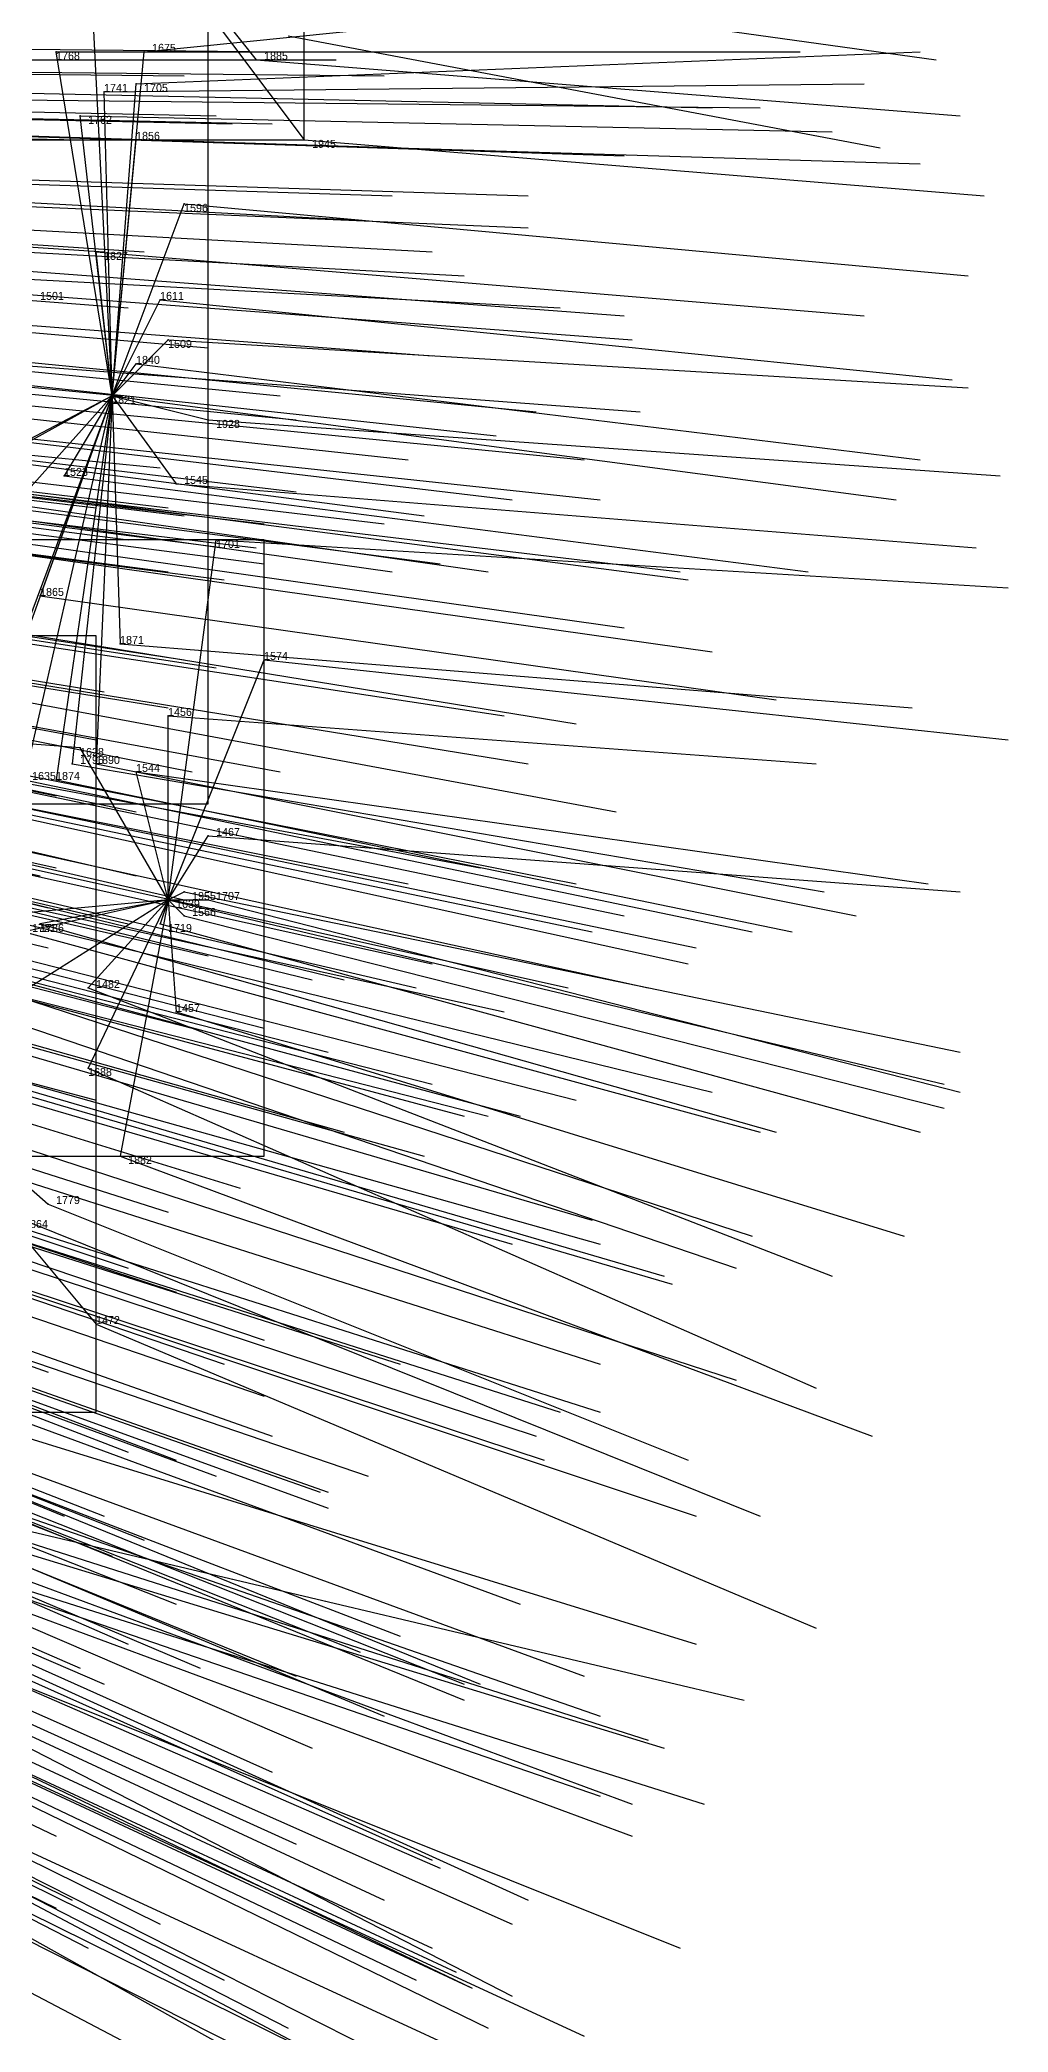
# Model space of a CAD drawing. Extents: x -0.5 to 0.59, y -0.5 to 0.59.
# Drawn here: x 0.466 to 0.587, y -0.2495 to -0.0005 of the extents above; entities that cross this region are included whole.
import ezdxf

# ---------------------------------------------------------------- set-up
doc = ezdxf.new("R2010")
doc.units = 0
for name, color, linetype in [('Clients', 3, 'CONTINUOUS'), ('Facilities', 3, 'CONTINUOUS'), ('Facilities_lines', 3, 'CONTINUOUS'), ('Min_max_boxes', 1, 'CONTINUOUS'), ('Normals', 1, 'CONTINUOUS'), ('Source_points', 5, 'CONTINUOUS'), ('Text', 3, 'CONTINUOUS')]:
    doc.layers.add(name, color=color, linetype=linetype)

msp = doc.modelspace()

# ---------------------------------------------------------------- linework, layer by layer
at = {"layer": 'Clients', "color": 5}
for p in [(0.468, -0.002, -1.169), (0.479, -0.002, -1.199), (0.493, -0.003, -1.234), (0.474, -0.007, -1.184), (0.478, -0.006, -1.196), (0.471, -0.01, -1.179), (0.478, -0.013, -1.195), (0.499, -0.013, -1.249), (0.484, -0.021, -1.211), (0.473, -0.027, -1.186), (0.481, -0.033, -1.205), (0.482, -0.038, -1.209), (0.478, -0.041, -1.198), (0.487, -0.048, -1.224), (0.469, -0.055, -1.18), (0.483, -0.056, -1.217), (0.488, -0.063, -1.23), (0.466, -0.07, -1.177), (0.476, -0.076, -1.205), (0.494, -0.078, -1.25), (0.482, -0.085, -1.25), (0.471, -0.089, -1.25), (0.47, -0.091, -1.197), (0.473, -0.091, -1.204), (0.478, -0.092, -1.216), (0.468, -0.093, -1.192), (0.487, -0.1, -1.244), (0.484, -0.107, -1.24), (0.487, -0.108, -1.248), (0.466, -0.111, -1.197), (0.481, -0.111, -1.235), (0.484, -0.11, -1.242), (0.472, -0.119, -1.218), (0.483, -0.122, -1.25), (0.472, -0.129, -1.223), (0.476, -0.14, -1.241), (0.467, -0.146, -1.25), (0.473, -0.161, -1.249)]:
    msp.add_point(p, dxfattribs=at)
at = {"layer": 'Facilities', "color": 3}
for p in [(0.475, -0.045, -1.192), (0.482, -0.108, -1.236)]:
    msp.add_point(p, dxfattribs=at)
at = {"layer": 'Facilities_lines', "color": 3}
for p, q in [((0.466, 0.031, -1.25), (0.493, -0.003, -1.234)), ((0.466, 0.031, -1.25), (0.499, -0.013, -1.249)), ((0.475, -0.045, -1.192), (0.472, 0.015, -1.181)), ((0.475, -0.045, -1.192), (0.468, -0.002, -1.169)), ((0.475, -0.045, -1.192), (0.479, -0.002, -1.199)), ((0.475, -0.045, -1.192), (0.474, -0.007, -1.184)), ((0.475, -0.045, -1.192), (0.478, -0.006, -1.196)), ((0.475, -0.045, -1.192), (0.471, -0.01, -1.179)), ((0.475, -0.045, -1.192), (0.478, -0.013, -1.195)), ((0.475, -0.045, -1.192), (0.484, -0.021, -1.211)), ((0.475, -0.045, -1.192), (0.473, -0.027, -1.186)), ((0.475, -0.045, -1.192), (0.481, -0.033, -1.205)), ((0.475, -0.045, -1.192), (0.482, -0.038, -1.209)), ((0.475, -0.045, -1.192), (0.478, -0.041, -1.198)), ((0.475, -0.045, -1.192), (0.454, -0.056, -1.143)), ((0.475, -0.045, -1.192), (0.455, -0.056, -1.146)), ((0.475, -0.045, -1.192), (0.456, -0.096, -1.166)), ((0.475, -0.045, -1.192), (0.457, -0.095, -1.167)), ((0.475, -0.045, -1.192), (0.458, -0.064, -1.155)), ((0.475, -0.045, -1.192), (0.464, -0.093, -1.183)), ((0.475, -0.045, -1.192), (0.466, -0.07, -1.177)), ((0.475, -0.045, -1.192), (0.468, -0.093, -1.192)), ((0.475, -0.045, -1.192), (0.469, -0.055, -1.18)), ((0.475, -0.045, -1.192), (0.47, -0.091, -1.197)), ((0.475, -0.045, -1.192), (0.473, -0.091, -1.204)), ((0.475, -0.045, -1.192), (0.483, -0.056, -1.217)), ((0.475, -0.045, -1.192), (0.476, -0.076, -1.205)), ((0.475, -0.045, -1.192), (0.487, -0.048, -1.224)), ((0.482, -0.108, -1.236), (0.488, -0.063, -1.23)), ((0.482, -0.108, -1.236), (0.494, -0.078, -1.25)), ((0.482, -0.108, -1.236), (0.482, -0.085, -1.25)), ((0.482, -0.108, -1.236), (0.471, -0.089, -1.25)), ((0.482, -0.108, -1.236), (0.478, -0.092, -1.216)), ((0.482, -0.108, -1.236), (0.487, -0.1, -1.244)), ((0.482, -0.108, -1.236), (0.484, -0.107, -1.24)), ((0.482, -0.108, -1.236), (0.46, -0.11, -1.181)), ((0.482, -0.108, -1.236), (0.463, -0.12, -1.196)), ((0.482, -0.108, -1.236), (0.464, -0.112, -1.193)), ((0.482, -0.108, -1.236), (0.466, -0.111, -1.197)), ((0.482, -0.108, -1.236), (0.472, -0.119, -1.218)), ((0.482, -0.108, -1.236), (0.472, -0.129, -1.223)), ((0.482, -0.108, -1.236), (0.476, -0.14, -1.241)), ((0.482, -0.108, -1.236), (0.481, -0.111, -1.235)), ((0.482, -0.108, -1.236), (0.483, -0.122, -1.25)), ((0.482, -0.108, -1.236), (0.484, -0.11, -1.242)), ((0.482, -0.108, -1.236), (0.487, -0.108, -1.248)), ((0.442, -0.124, -1.25), (0.473, -0.161, -1.249)), ((0.442, -0.124, -1.25), (0.467, -0.146, -1.25))]:
    msp.add_line(p, q, dxfattribs=at)
at = {"layer": 'Min_max_boxes', "color": 1}
for p, q in [((0.499, -0.013, -1.25), (0.499, 0.088, -1.25)), ((0.499, -0.013, -1.209), (0.499, 0.088, -1.209)), ((0.487, -0.096, -1.224), (0.487, 0.015, -1.224)), ((0.487, -0.096, -1.143), (0.487, 0.015, -1.143)), ((0.358, -0.013, -1.25), (0.499, -0.013, -1.25)), ((0.358, -0.013, -1.209), (0.499, -0.013, -1.209)), ((0.499, -0.013, -1.25), (0.499, -0.013, -1.209)), ((0.494, -0.063, -1.25), (0.46, -0.063, -1.25)), ((0.494, -0.063, -1.181), (0.46, -0.063, -1.181)), ((0.494, -0.14, -1.25), (0.494, -0.063, -1.25)), ((0.494, -0.14, -1.181), (0.494, -0.063, -1.181)), ((0.494, -0.063, -1.25), (0.494, -0.063, -1.181)), ((0.473, -0.075, -1.25), (0.363, -0.075, -1.25)), ((0.473, -0.075, -1.156), (0.363, -0.075, -1.156)), ((0.473, -0.172, -1.25), (0.473, -0.075, -1.25)), ((0.473, -0.172, -1.156), (0.473, -0.075, -1.156)), ((0.473, -0.075, -1.25), (0.473, -0.075, -1.156)), ((0.454, -0.096, -1.224), (0.487, -0.096, -1.224)), ((0.454, -0.096, -1.143), (0.487, -0.096, -1.143)), ((0.487, -0.096, -1.224), (0.487, -0.096, -1.143)), ((0.46, -0.14, -1.25), (0.494, -0.14, -1.25)), ((0.46, -0.14, -1.181), (0.494, -0.14, -1.181)), ((0.494, -0.14, -1.25), (0.494, -0.14, -1.181)), ((0.363, -0.172, -1.25), (0.473, -0.172, -1.25)), ((0.363, -0.172, -1.156), (0.473, -0.172, -1.156)), ((0.473, -0.172, -1.25), (0.473, -0.172, -1.156))]:
    msp.add_line(p, q, dxfattribs=at)
at = {"layer": 'Normals', "color": 1}
for p, q in [((0.479, -0.002, -1.199), (0.578, 0.008, -1.188)), ((0.499, 0.008, -1.25), (0.578, -0.003, -1.31)), ((0.497, 0, -1.25), (0.571, -0.014, -1.316)), ((0.404, -0.001, -1.009), (0.496, -0.002, -0.972)), ((0.468, -0.002, -1.169), (0.561, -0.002, -1.132)), ((0.478, -0.006, -1.196), (0.576, -0.002, -1.177)), ((0.392, -0.004, -0.979), (0.484, -0.005, -0.942)), ((0.41, -0.003, -1.025), (0.503, -0.003, -0.988)), ((0.416, -0.004, -1.041), (0.509, -0.005, -1.004)), ((0.493, -0.003, -1.234), (0.581, -0.01, -1.281)), ((0.457, -0.007, -1.142), (0.55, -0.009, -1.105)), ((0.474, -0.007, -1.184), (0.569, -0.006, -1.156)), ((0.396, -0.008, -0.989), (0.488, -0.01, -0.952)), ((0.398, -0.009, -0.994), (0.49, -0.011, -0.957)), ((0.402, -0.009, -1.006), (0.495, -0.011, -0.968)), ((0.463, -0.008, -1.157), (0.556, -0.009, -1.12)), ((0.378, -0.011, -0.945), (0.471, -0.013, -0.908)), ((0.418, -0.011, -1.045), (0.511, -0.014, -1.008)), ((0.446, -0.012, -1.115), (0.539, -0.015, -1.078)), ((0.471, -0.01, -1.179), (0.565, -0.012, -1.145)), ((0.478, -0.013, -1.195), (0.576, -0.016, -1.175)), ((0.499, -0.013, -1.249), (0.584, -0.02, -1.302)), ((0.417, -0.017, -1.043), (0.51, -0.02, -1.006)), ((0.434, -0.017, -1.086), (0.527, -0.02, -1.049)), ((0.412, -0.018, -1.031), (0.505, -0.023, -0.993)), ((0.382, -0.021, -0.955), (0.474, -0.027, -0.918)), ((0.387, -0.021, -0.97), (0.479, -0.027, -0.931)), ((0.423, -0.022, -1.058), (0.515, -0.027, -1.021)), ((0.434, -0.02, -1.086), (0.527, -0.024, -1.049)), ((0.484, -0.021, -1.211), (0.582, -0.03, -1.23)), ((0.385, -0.027, -0.964), (0.477, -0.034, -0.926)), ((0.427, -0.025, -1.068), (0.519, -0.03, -1.031)), ((0.473, -0.027, -1.186), (0.569, -0.035, -1.156)), ((0.438, -0.029, -1.098), (0.531, -0.034, -1.062)), ((0.446, -0.028, -1.117), (0.539, -0.035, -1.081)), ((0.395, -0.031, -0.991), (0.487, -0.039, -0.953)), ((0.447, -0.031, -1.119), (0.54, -0.038, -1.083)), ((0.423, -0.033, -1.06), (0.515, -0.04, -1.023)), ((0.481, -0.033, -1.205), (0.58, -0.043, -1.199)), ((0.384, -0.036, -0.964), (0.476, -0.045, -0.926)), ((0.404, -0.036, -1.015), (0.496, -0.045, -0.977)), ((0.406, -0.039, -1.018), (0.498, -0.048, -0.981)), ((0.436, -0.038, -1.093), (0.528, -0.047, -1.057)), ((0.482, -0.038, -1.209), (0.582, -0.044, -1.204)), ((0.431, -0.04, -1.082), (0.523, -0.05, -1.045)), ((0.448, -0.04, -1.124), (0.541, -0.047, -1.087)), ((0.478, -0.041, -1.198), (0.576, -0.053, -1.187)), ((0.42, -0.043, -1.055), (0.512, -0.053, -1.018)), ((0.442, -0.044, -1.109), (0.534, -0.053, -1.073)), ((0.389, -0.045, -0.979), (0.481, -0.054, -0.941)), ((0.405, -0.046, -1.02), (0.498, -0.057, -0.983)), ((0.433, -0.047, -1.089), (0.525, -0.058, -1.052)), ((0.475, -0.045, -1.192), (0.573, -0.058, -1.181)), ((0.381, -0.048, -0.959), (0.473, -0.059, -0.921)), ((0.39, -0.048, -0.982), (0.482, -0.059, -0.945)), ((0.392, -0.049, -0.988), (0.484, -0.06, -0.951)), ((0.422, -0.048, -1.063), (0.514, -0.06, -1.025)), ((0.443, -0.048, -1.115), (0.536, -0.058, -1.079)), ((0.487, -0.048, -1.224), (0.586, -0.055, -1.241)), ((0.385, -0.051, -0.972), (0.477, -0.063, -0.934)), ((0.397, -0.052, -1.002), (0.489, -0.064, -0.964)), ((0.401, -0.05, -1.011), (0.494, -0.061, -0.974)), ((0.417, -0.05, -1.05), (0.509, -0.061, -1.013)), ((0.401, -0.053, -1.011), (0.493, -0.064, -0.975)), ((0.402, -0.054, -1.013), (0.494, -0.066, -0.977)), ((0.418, -0.054, -1.053), (0.51, -0.067, -1.016)), ((0.424, -0.054, -1.069), (0.516, -0.066, -1.032)), ((0.431, -0.054, -1.085), (0.522, -0.067, -1.047)), ((0.39, -0.055, -0.985), (0.482, -0.067, -0.948)), ((0.397, -0.056, -1.003), (0.489, -0.068, -0.966)), ((0.454, -0.056, -1.143), (0.546, -0.067, -1.106)), ((0.455, -0.056, -1.146), (0.547, -0.068, -1.109)), ((0.469, -0.055, -1.18), (0.562, -0.067, -1.147)), ((0.483, -0.056, -1.217), (0.583, -0.064, -1.212)), ((0.447, -0.061, -1.127), (0.539, -0.074, -1.09)), ((0.392, -0.064, -0.994), (0.484, -0.078, -0.957)), ((0.458, -0.064, -1.155), (0.55, -0.077, -1.118)), ((0.488, -0.063, -1.23), (0.587, -0.069, -1.24)), ((0.383, -0.067, -0.971), (0.474, -0.082, -0.933)), ((0.396, -0.065, -1.004), (0.488, -0.079, -0.967)), ((0.39, -0.069, -0.991), (0.482, -0.084, -0.953)), ((0.382, -0.071, -0.971), (0.473, -0.088, -0.933)), ((0.432, -0.071, -1.095), (0.524, -0.085, -1.058)), ((0.441, -0.071, -1.117), (0.533, -0.086, -1.08)), ((0.466, -0.07, -1.177), (0.558, -0.083, -1.14)), ((0.394, -0.074, -1.001), (0.485, -0.092, -0.964)), ((0.377, -0.076, -0.962), (0.468, -0.095, -0.924)), ((0.404, -0.075, -1.028), (0.496, -0.092, -0.992)), ((0.435, -0.076, -1.104), (0.527, -0.091, -1.067)), ((0.476, -0.076, -1.205), (0.575, -0.084, -1.191)), ((0.388, -0.078, -0.989), (0.478, -0.097, -0.951)), ((0.494, -0.078, -1.25), (0.587, -0.088, -1.286)), ((0.447, -0.08, -1.136), (0.538, -0.097, -1.098)), ((0.378, -0.084, -0.968), (0.468, -0.104, -0.93)), ((0.388, -0.084, -0.992), (0.478, -0.105, -0.955)), ((0.375, -0.085, -0.961), (0.466, -0.105, -0.924)), ((0.377, -0.087, -0.967), (0.467, -0.109, -0.93)), ((0.393, -0.087, -1.008), (0.484, -0.108, -0.971)), ((0.471, -0.089, -1.25), (0.419, -0.085, -1.165)), ((0.43, -0.087, -1.097), (0.521, -0.104, -1.059)), ((0.482, -0.085, -1.25), (0.563, -0.091, -1.308)), ((0.422, -0.088, -1.077), (0.512, -0.106, -1.039)), ((0.442, -0.088, -1.128), (0.533, -0.106, -1.09)), ((0.376, -0.092, -0.969), (0.467, -0.114, -0.932)), ((0.387, -0.09, -0.992), (0.477, -0.111, -0.956)), ((0.448, -0.091, -1.144), (0.539, -0.11, -1.107)), ((0.47, -0.091, -1.197), (0.564, -0.107, -1.166)), ((0.473, -0.091, -1.204), (0.568, -0.11, -1.179)), ((0.478, -0.092, -1.216), (0.577, -0.106, -1.216)), ((0.396, -0.094, -1.018), (0.487, -0.115, -0.981)), ((0.444, -0.093, -1.134), (0.535, -0.112, -1.097)), ((0.464, -0.093, -1.183), (0.555, -0.112, -1.146)), ((0.468, -0.093, -1.192), (0.56, -0.112, -1.159)), ((0.41, -0.096, -1.054), (0.5, -0.118, -1.016)), ((0.414, -0.096, -1.063), (0.504, -0.118, -1.026)), ((0.425, -0.096, -1.089), (0.515, -0.116, -1.051)), ((0.456, -0.096, -1.166), (0.547, -0.116, -1.129)), ((0.457, -0.095, -1.167), (0.548, -0.114, -1.13)), ((0.423, -0.098, -1.086), (0.513, -0.119, -1.048)), ((0.442, -0.099, -1.131), (0.532, -0.119, -1.094)), ((0.451, -0.099, -1.155), (0.542, -0.119, -1.117)), ((0.395, -0.101, -1.019), (0.485, -0.124, -0.982)), ((0.404, -0.101, -1.042), (0.494, -0.124, -1.005)), ((0.433, -0.102, -1.113), (0.524, -0.122, -1.075)), ((0.487, -0.1, -1.244), (0.581, -0.107, -1.279)), ((0.412, -0.104, -1.063), (0.502, -0.127, -1.025)), ((0.484, -0.107, -1.24), (0.581, -0.127, -1.255)), ((0.383, -0.109, -0.996), (0.473, -0.133, -0.959)), ((0.425, -0.108, -1.096), (0.515, -0.131, -1.059)), ((0.482, -0.108, -1.236), (0.579, -0.131, -1.249)), ((0.487, -0.108, -1.248), (0.581, -0.132, -1.271)), ((0.415, -0.112, -1.074), (0.504, -0.137, -1.036)), ((0.429, -0.111, -1.109), (0.519, -0.135, -1.072)), ((0.432, -0.112, -1.116), (0.522, -0.135, -1.079)), ((0.437, -0.111, -1.126), (0.526, -0.135, -1.089)), ((0.443, -0.11, -1.142), (0.533, -0.133, -1.104)), ((0.46, -0.11, -1.181), (0.55, -0.132, -1.144)), ((0.464, -0.112, -1.193), (0.556, -0.137, -1.164)), ((0.466, -0.111, -1.197), (0.558, -0.137, -1.168)), ((0.481, -0.111, -1.235), (0.576, -0.137, -1.256)), ((0.484, -0.11, -1.242), (0.579, -0.134, -1.265)), ((0.403, -0.117, -1.048), (0.491, -0.144, -1.011)), ((0.424, -0.115, -1.099), (0.514, -0.14, -1.062)), ((0.394, -0.119, -1.029), (0.482, -0.147, -0.991)), ((0.472, -0.119, -1.218), (0.565, -0.155, -1.207)), ((0.446, -0.122, -1.156), (0.535, -0.148, -1.119)), ((0.463, -0.12, -1.196), (0.555, -0.15, -1.17)), ((0.483, -0.122, -1.25), (0.574, -0.15, -1.28)), ((0.462, -0.123, -1.194), (0.553, -0.154, -1.167)), ((0.389, -0.125, -1.021), (0.477, -0.154, -0.983)), ((0.436, -0.125, -1.134), (0.525, -0.151, -1.097)), ((0.447, -0.126, -1.161), (0.536, -0.151, -1.123)), ((0.395, -0.128, -1.037), (0.483, -0.157, -1)), ((0.455, -0.129, -1.182), (0.544, -0.155, -1.145)), ((0.472, -0.129, -1.223), (0.563, -0.169, -1.215)), ((0.456, -0.13, -1.185), (0.545, -0.156, -1.148)), ((0.405, -0.133, -1.067), (0.494, -0.163, -1.03)), ((0.379, -0.136, -1.007), (0.467, -0.167, -0.969)), ((0.401, -0.136, -1.058), (0.489, -0.166, -1.021)), ((0.423, -0.138, -1.111), (0.511, -0.166, -1.074)), ((0.448, -0.138, -1.171), (0.536, -0.166, -1.134)), ((0.461, -0.138, -1.203), (0.553, -0.168, -1.178)), ((0.406, -0.14, -1.073), (0.494, -0.17, -1.037)), ((0.476, -0.14, -1.241), (0.57, -0.175, -1.236)), ((0.391, -0.144, -1.041), (0.477, -0.177, -1.004)), ((0.407, -0.144, -1.081), (0.495, -0.175, -1.044)), ((0.443, -0.144, -1.163), (0.531, -0.172, -1.126)), ((0.448, -0.144, -1.176), (0.536, -0.172, -1.14)), ((0.396, -0.145, -1.053), (0.483, -0.178, -1.016)), ((0.44, -0.146, -1.159), (0.528, -0.175, -1.122)), ((0.467, -0.146, -1.25), (0.547, -0.178, -1.3)), ((0.401, -0.148, -1.068), (0.488, -0.18, -1.032)), ((0.441, -0.149, -1.164), (0.529, -0.178, -1.127)), ((0.464, -0.148, -1.217), (0.556, -0.185, -1.209)), ((0.383, -0.15, -1.028), (0.469, -0.185, -0.991)), ((0.387, -0.151, -1.039), (0.474, -0.185, -1.001)), ((0.413, -0.151, -1.099), (0.501, -0.182, -1.063)), ((0.414, -0.151, -1.101), (0.502, -0.182, -1.065)), ((0.419, -0.15, -1.113), (0.507, -0.18, -1.076)), ((0.393, -0.154, -1.054), (0.479, -0.188, -1.017)), ((0.414, -0.152, -1.104), (0.502, -0.184, -1.067)), ((0.455, -0.154, -1.202), (0.548, -0.185, -1.181)), ((0.388, -0.156, -1.046), (0.475, -0.19, -1.009)), ((0.473, -0.161, -1.249), (0.563, -0.199, -1.272)), ((0.392, -0.164, -1.061), (0.477, -0.201, -1.024)), ((0.397, -0.162, -1.071), (0.483, -0.196, -1.034)), ((0.439, -0.164, -1.171), (0.526, -0.196, -1.134)), ((0.386, -0.167, -1.052), (0.471, -0.204, -1.015)), ((0.388, -0.169, -1.059), (0.474, -0.206, -1.022)), ((0.401, -0.168, -1.086), (0.486, -0.204, -1.049)), ((0.42, -0.168, -1.13), (0.506, -0.202, -1.092)), ((0.425, -0.167, -1.141), (0.511, -0.2, -1.104)), ((0.412, -0.17, -1.114), (0.498, -0.205, -1.077)), ((0.435, -0.171, -1.168), (0.521, -0.206, -1.13)), ((0.423, -0.174, -1.144), (0.509, -0.21, -1.106)), ((0.433, -0.172, -1.164), (0.519, -0.206, -1.126)), ((0.433, -0.173, -1.166), (0.519, -0.208, -1.129)), ((0.444, -0.172, -1.191), (0.534, -0.205, -1.162)), ((0.454, -0.172, -1.212), (0.548, -0.201, -1.199)), ((0.41, -0.179, -1.12), (0.495, -0.217, -1.083)), ((0.414, -0.177, -1.127), (0.5, -0.214, -1.089)), ((0.444, -0.178, -1.197), (0.536, -0.21, -1.171)), ((0.448, -0.183, -1.211), (0.542, -0.213, -1.193)), ((0.384, -0.185, -1.065), (0.468, -0.225, -1.028)), ((0.449, -0.185, -1.215), (0.544, -0.214, -1.198)), ((0.461, -0.186, -1.244), (0.554, -0.208, -1.274)), ((0.414, -0.188, -1.137), (0.498, -0.226, -1.099)), ((0.443, -0.188, -1.203), (0.536, -0.22, -1.184)), ((0.448, -0.187, -1.214), (0.54, -0.221, -1.193)), ((0.43, -0.19, -1.175), (0.515, -0.228, -1.138)), ((0.448, -0.191, -1.217), (0.54, -0.225, -1.197)), ((0.454, -0.191, -1.231), (0.549, -0.221, -1.238)), ((0.384, -0.193, -1.075), (0.468, -0.234, -1.038)), ((0.387, -0.192, -1.08), (0.47, -0.233, -1.043)), ((0.425, -0.194, -1.167), (0.509, -0.233, -1.13)), ((0.431, -0.192, -1.18), (0.516, -0.229, -1.142)), ((0.439, -0.193, -1.199), (0.527, -0.233, -1.171)), ((0.398, -0.195, -1.109), (0.481, -0.236, -1.071)), ((0.39, -0.197, -1.091), (0.472, -0.239, -1.054)), ((0.437, -0.197, -1.199), (0.525, -0.236, -1.17)), ((0.431, -0.2, -1.187), (0.515, -0.239, -1.149)), ((0.406, -0.202, -1.133), (0.489, -0.243, -1.095)), ((0.429, -0.203, -1.186), (0.513, -0.243, -1.149)), ((0.432, -0.202, -1.194), (0.518, -0.242, -1.161)), ((0.434, -0.204, -1.199), (0.52, -0.244, -1.167)), ((0.456, -0.203, -1.247), (0.546, -0.239, -1.271)), ((0.415, -0.207, -1.159), (0.497, -0.249, -1.121)), ((0.443, -0.208, -1.224), (0.534, -0.25, -1.218)), ((0.445, -0.208, -1.25), (0.52, -0.244, -1.305)), ((0.451, -0.207, -1.25), (0.525, -0.245, -1.305)), ((0.446, -0.212, -1.25), (0.522, -0.249, -1.304)), ((0.421, -0.216, -1.184), (0.504, -0.258, -1.146)), ((0.421, -0.216, -1.184), (0.504, -0.258, -1.146)), ((0.425, -0.215, -1.191), (0.508, -0.256, -1.153)), ((0.441, -0.216, -1.228), (0.532, -0.258, -1.224)), ((0.434, -0.217, -1.213), (0.521, -0.263, -1.196)), ((0.441, -0.218, -1.23), (0.53, -0.263, -1.232)), ((0.418, -0.22, -1.181), (0.5, -0.263, -1.143)), ((0.442, -0.225, -1.238), (0.528, -0.273, -1.249))]:
    msp.add_line(p, q, dxfattribs=at)
at = {"layer": 'Source_points', "color": 5}
for p in [(0.468, -0.002, -1.169), (0.479, -0.002, -1.199), (0.493, -0.003, -1.234), (0.474, -0.007, -1.184), (0.478, -0.006, -1.196), (0.471, -0.01, -1.179), (0.478, -0.013, -1.195), (0.499, -0.013, -1.249), (0.484, -0.021, -1.211), (0.473, -0.027, -1.186), (0.481, -0.033, -1.205), (0.482, -0.038, -1.209), (0.478, -0.041, -1.198), (0.475, -0.045, -1.192), (0.487, -0.048, -1.224), (0.469, -0.055, -1.18), (0.483, -0.056, -1.217), (0.488, -0.063, -1.23), (0.466, -0.07, -1.177), (0.476, -0.076, -1.205), (0.494, -0.078, -1.25), (0.482, -0.085, -1.25), (0.471, -0.089, -1.25), (0.47, -0.091, -1.197), (0.473, -0.091, -1.204), (0.478, -0.092, -1.216), (0.468, -0.093, -1.192), (0.487, -0.1, -1.244), (0.484, -0.107, -1.24), (0.482, -0.108, -1.236), (0.487, -0.108, -1.248), (0.466, -0.111, -1.197), (0.481, -0.111, -1.235), (0.484, -0.11, -1.242), (0.472, -0.119, -1.218), (0.483, -0.122, -1.25), (0.472, -0.129, -1.223), (0.476, -0.14, -1.241), (0.467, -0.146, -1.25), (0.473, -0.161, -1.249)]:
    msp.add_point(p, dxfattribs=at)

# ---------------------------------------------------------------- texts
at = {"layer": 'Text', "color": 3}
for s, p in [('1768', (0.468, -0.003, -1.169)), ('1675', (0.48, -0.002, -1.199)), ('1885', (0.494, -0.003, -1.234)), ('1741', (0.474, -0.007, -1.184)), ('1705', (0.479, -0.007, -1.196)), ('1762', (0.472, -0.011, -1.179)), ('1856', (0.478, -0.013, -1.195)), ('1945', (0.5, -0.014, -1.249)), ('1596', (0.484, -0.022, -1.211)), ('1827', (0.474, -0.028, -1.186)), ('1501', (0.466, -0.033, -1.25)), ('1611', (0.481, -0.033, -1.205)), ('1509', (0.482, -0.039, -1.209)), ('1840', (0.478, -0.041, -1.198)), ('1821', (0.475, -0.046, -1.192)), ('1928', (0.488, -0.049, -1.224)), ('1523', (0.469, -0.055, -1.18)), ('1545', (0.484, -0.056, -1.217)), ('1701', (0.488, -0.064, -1.23)), ('1865', (0.466, -0.07, -1.177)), ('1871', (0.476, -0.076, -1.205)), ('1574', (0.494, -0.078, -1.25)), ('1456', (0.482, -0.085, -1.25)), ('1628', (0.471, -0.09, -1.25)), ('1635', (0.465, -0.093, -1.183)), ('1874', (0.468, -0.093, -1.192)), ('1796', (0.471, -0.091, -1.197)), ('1890', (0.473, -0.091, -1.204)), ('1544', (0.478, -0.092, -1.216)), ('1467', (0.488, -0.1, -1.244)), ('1955', (0.485, -0.108, -1.24)), ('1707', (0.488, -0.108, -1.248)), ('1639', (0.483, -0.109, -1.236)), ('1566', (0.485, -0.11, -1.242)), ('1731', (0.465, -0.112, -1.193)), ('1786', (0.466, -0.112, -1.197)), ('1719', (0.482, -0.112, -1.235)), ('1482', (0.473, -0.119, -1.218)), ('1457', (0.483, -0.122, -1.25)), ('1688', (0.472, -0.13, -1.223)), ('1882', (0.477, -0.141, -1.241)), ('1779', (0.468, -0.146, -1.25)), ('1864', (0.464, -0.149, -1.217)), ('1472', (0.473, -0.161, -1.249))]:
    msp.add_text(s, height=0.001, dxfattribs=at).set_placement(p)

doc.saveas('drawing.dxf')
